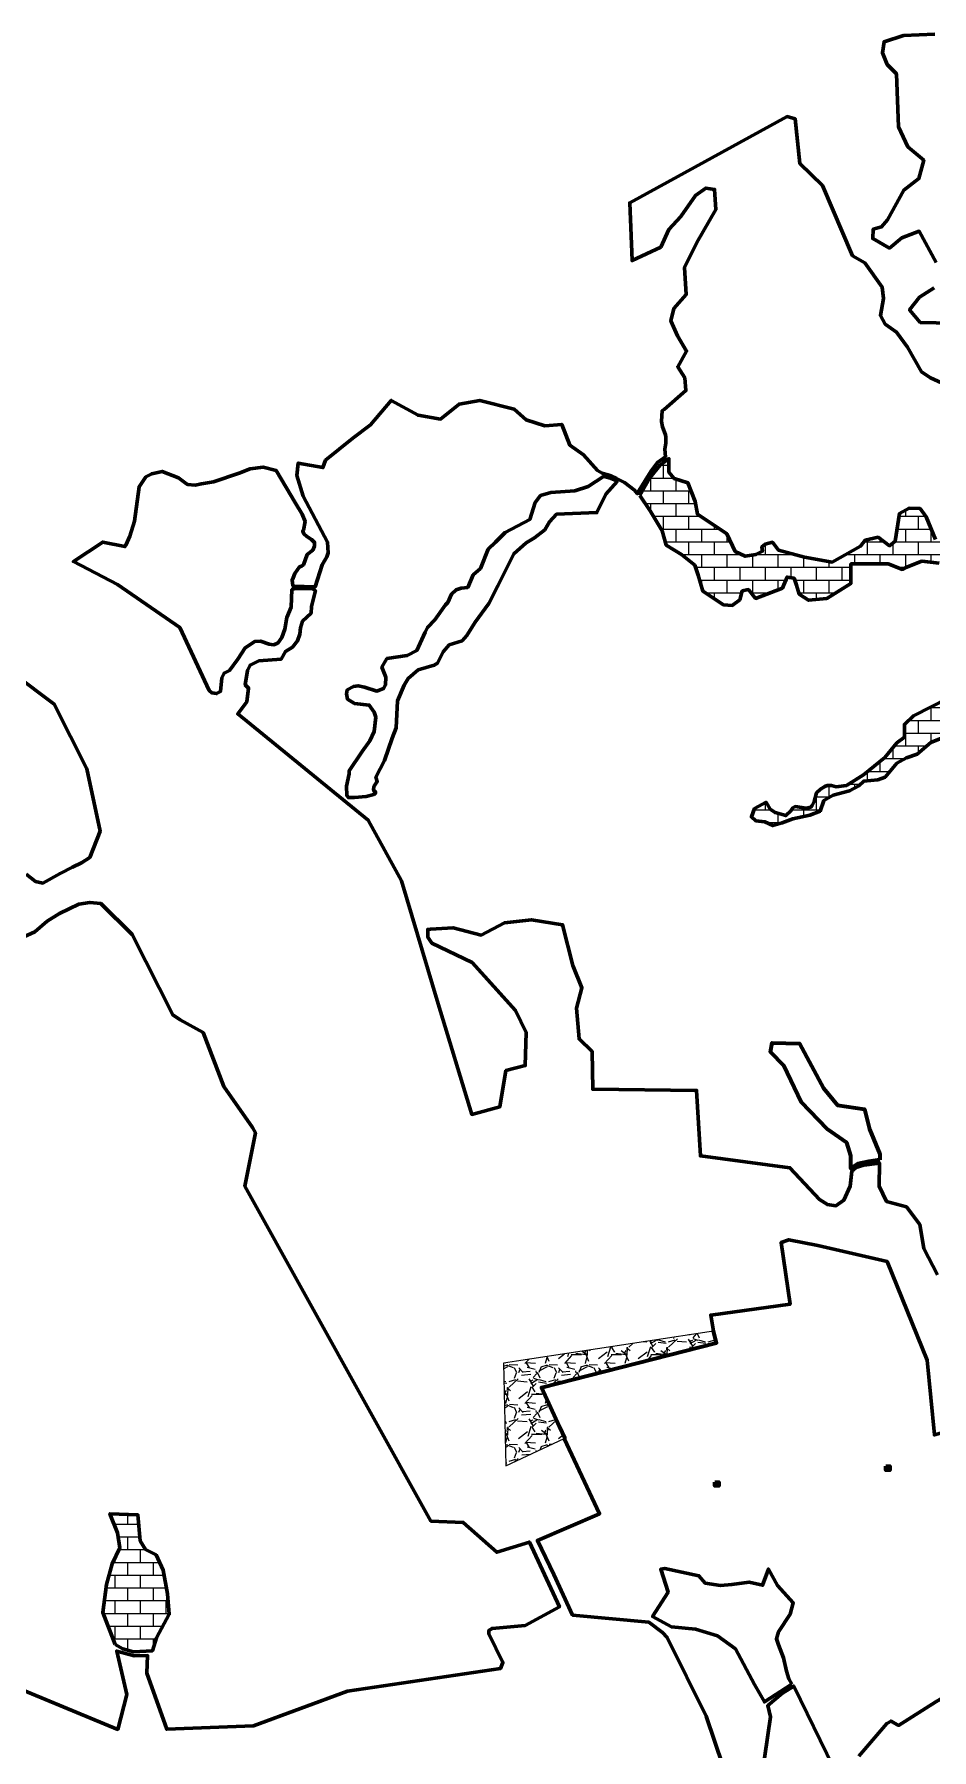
# Model space of a CAD drawing. Header units: inches. Extents: x 110400 to 131000, y 1079400 to 1096600.
# Drawn here: x 128588.6 to 128785.8, y 1090286.2 to 1090663.1 of the extents above; entities that cross this region are included whole.
import ezdxf

# ---------------------------------------------------------------- set-up
doc = ezdxf.new("R2010")
doc.units = ezdxf.units.IN
doc.header["$MEASUREMENT"] = 0
for name, color, linetype in [('110100', 7, 'Continuous'), ('enclave', 7, 'Continuous'), ('TEXT', 7, 'Continuous')]:
    doc.layers.add(name, color=color, linetype=linetype)
pattern_1 = [(0, (118409.543, 995080.9155), (0, 2.80284984), []), (90, (118409.543, 995080.9155), (-2.80284984, 2.80284984), [2.80284984, -2.80284984])]

# ---------------------------------------------------------------- blocks, each defined once
blk = doc.blocks.new('dawwfaa')
at = {"layer": '110100', "lineweight": 13}
h = blk.add_hatch(dxfattribs=at)
h.set_pattern_fill('GRAVEL', color=5, scale=8.758906, style=0)
h.set_pattern_definition([(228.0128, (118415.8494, 995089.6744), (-70.0712305987, -78.8301635944), [1.17838815, -116.6606366]), (184.9697, (118415.0611, 995088.79853), (105.1068783347, 8.7588296193), [2.02215106, -200.19289314]), (132.5104, (118413.04655, 995088.62335), (87.5889763067, -96.3480393378), [1.42584475, -141.1588055]), (267.2737, (118409.63057, 995086.43362), (8.75887088, 175.1781177912), [1.8414548, -182.3039931]), (292.8337, (118409.543, 995084.59425), (-43.7946155627, 105.1068376956), [1.8056922, -178.7637747]), (357.2737, (118410.2437, 995082.93006), (-175.1781177912, 8.75887088), [1.8414548, -182.3039931]), (37.6942, (118412.08307, 995082.84247), (-113.8658392245, -87.5889735635), [2.4352298, -241.08755846]), (72.2553, (118414.01003, 995084.3315), (61.3124345922, 192.6958937181), [2.29910766, -227.6117367]), (121.4296, (118414.71074, 995086.5212), (-70.0713182054, 113.86573141), [1.8476912, -182.9216273]), (175.2364, (118413.74726, 995088.0978), (96.347971653, -8.758831596), [2.1094248, -103.361771]), (222.3974, (118411.64512, 995088.273), (-105.1069335119, -96.3478940113), [2.7279437, -270.0666259]), (138.8141, (118418.3019, 995086.346), (-61.3123661334, 52.55341103), [0.93108044, -92.1773578]), (171.4692, (118417.60118, 995086.95916), (113.8657598618, -17.517880804), [1.7713748, -175.366528]), (225, (118415.8494, 995087.222), (-1e-15, -8.75890847), [1.2386932, -11.1482652]), (203.1986, (118415.2363, 995088.273), (43.794526443, 17.517823129), [0.66706074, -66.03877725]), (291.8014, (118414.6231, 995088.0102), (-8.758904976, 26.276719672), [0.9433604, -46.2247923]), (30.9638, (118414.9735, 995087.1343), (26.276699959, 17.517833274), [1.5321866, -49.5405724]), (161.5651, (118416.2873, 995087.9226), (17.51781533, -8.758891774), [1.10792275, -26.59017224]), (16.3895, (118409.543, 995088.0102), (87.5890768595, 26.276653427), [1.5520781, -153.6561261]), (70.3462, (118411.032, 995088.44817), (-35.0355814137, -96.3479820697), [1.3021077, -128.9083897]), (293.1986, (118416.2873, 995089.6744), (-17.517823129, 43.794526443), [1.3341127, -65.3717253]), (343.6105, (118416.8129, 995088.44817), (-87.5890768595, 26.276653427), [1.5520781, -153.6561261]), (339.444, (118409.543, 995082.5797), (-43.794544958, 17.517776454), [1.4967218, -73.339404]), (294.7751, (118410.9444, 995082.05417), (-43.7944603882, 96.3479933357), [1.2540826, -124.1543622]), (66.8014, (118416.3749, 995080.9155), (17.517823129, 43.794526443), [1.3341127, -65.3717253]), (17.354, (118416.90046, 995082.14176), (-113.86579257, -35.0355748873), [1.4682641, -145.3577549]), (69.444, (118412.0831, 995080.9155), (-17.517776454, -43.794544958), [0.7483609, -74.08776494]), (101.3099, (118415.8494, 995080.9155), (-8.75888502, 35.03562963), [0.4466166, -44.2152103]), (165.9638, (118415.7618, 995081.3535), (26.276722063, -8.758888745), [1.8056922, -34.3081959]), (186.009, (118414.01003, 995081.7914), (87.589055422, 8.7588997823), [1.67338895, -165.6652691]), (303.6901, (118414.9735, 995086.346), (-8.75891745, 17.51780765), [1.2632269, -30.3174545]), (353.1572, (118415.67422, 995085.29496), (148.9013923687, -17.5178815738), [2.2054399, -218.33817515]), (60.9454, (118417.86394, 995085.0322), (-35.03562328, -61.312343691), [0.9017819, -89.276671]), (90, (118418.302, 995085.8205), (-8.7589058, 8.7589058), [0.52553435, -8.2333714]), (120.2564, (118413.83485, 995082.0542), (35.0355782555, -61.3123618333), [1.2168222, -120.46578555]), (48.0128, (118413.2217, 995083.10524), (70.0712305987, 78.8301635944), [2.3567763, -115.4822485]), (0, (118414.798, 995084.857), (8.7589058, 8.7589058), [2.2773155, -6.4815903]), (325.3048, (118417.07564, 995084.857), (-87.5890073188, 61.3124157333), [1.3849056, -137.1055518]), (254.0546, (118418.2143, 995084.0687), (-8.75890479, -35.035624151), [1.2753142, -62.4904832]), (207.646, (118417.86394, 995082.84247), (-166.4191727227, -87.5891251627), [2.07643, -205.566911]), (175.4261, (118416.02457, 995081.879), (-113.8657797751, 8.7588602242), [2.1967248, -217.4755193])])
h.paths.add_polyline_path([(128700, 1090365.74), (128738.51, 1090375.56), (128737.86, 1090378.17), (128694.53, 1090371.53), (128691.69, 1090371.1), (128692.22, 1090348.54), (128705.13, 1090354.62), (128703.96, 1090357.17)])
at = {"layer": 'enclave', "lineweight": 13}
h = blk.add_hatch(dxfattribs=at)
h.set_pattern_fill('AR-B816', color=5, scale=0.350356, style=0)
h.set_pattern_definition(pattern_1)
h.paths.add_polyline_path([(128963, 1090369.87), (128961.19, 1090371.66), (128961.47, 1090373.73), (128959.94, 1090374.7), (128955.78, 1090375.24), (128953.33, 1090374.69), (128948.89, 1090375.24), (128946.53, 1090376.75), (128940.02, 1090376.7), (128940.13, 1090374.83), (128942.93, 1090368.48), (128944.04, 1090367.1), (128946.12, 1090366.97), (128949.46, 1090362.56), (128951.4, 1090359.39), (128954.18, 1090358.01), (128958.34, 1090354.43), (128961.54, 1090355.4), (128963.89, 1090356.37), (128965.7, 1090354.58), (128968.06, 1090353.61), (128970.28, 1090352.38), (128971.25, 1090349.9), (128971.12, 1090346.59), (128973.2, 1090346.18), (128974.73, 1090344.8), (128974.87, 1090342.04), (128975.69, 1090341.13), (128981.09, 1090359.98), (128982.09, 1090372.32), (128975.62, 1090372.5), (128973.82, 1090371.67), (128972.99, 1090369.88), (128971.19, 1090368.64), (128968.69, 1090368.64)])
h.paths.add_polyline_path([(128934.79, 1090386.28), (128941.19, 1090385.5), (128942.47, 1090396.5), (128942.65, 1090403.09), (128942.79, 1090403.24), (128942.68, 1090404.29), (128942.76, 1090407.45), (128942.87, 1090411.56), (128950.22, 1090414.6), (128951.48, 1090415.9), (128952.25, 1090416.88), (128952.01, 1090418.98), (128949.44, 1090417.32), (128940.43, 1090411.87), (128917.67, 1090405.78), (128909.38, 1090408), (128895.6, 1090415.68), (128895.12, 1090409.87), (128900.85, 1090407.79), (128901.71, 1090389.97), (128903.94, 1090379.83), (128904.4, 1090377.71), (128914.24, 1090382.23)])
h.paths.add_polyline_path([(128822.27, 1090536.75), (128823.37, 1090539.87), (128828.19, 1090547.12), (128828.62, 1090549.98), (128828.19, 1090560.05), (128828.16, 1090566.49), (128824.92, 1090569.89), (128817.97, 1090575.81), (128815.17, 1090576.47), (128809.79, 1090576.44), (128801.34, 1090569.34), (128806.99, 1090568.02), (128809.79, 1090565.46), (128813.98, 1090561.34), (128817.14, 1090559.16), (128820.4, 1090559.46), (128823.72, 1090559.49), (128825.15, 1090555.44), (128823.52, 1090550.52), (128821.43, 1090549.63), (128815.97, 1090548.73), (128812.95, 1090550.62), (128811.01, 1090553.46), (128810.74, 1090555.22), (128806.19, 1090559.4), (128802.33, 1090561.19), (128797.82, 1090559.03), (128797.03, 1090557.73), (128796.96, 1090555.97), (128792.04, 1090555.64), (128789.64, 1090554.71), (128788.34, 1090552.12), (128786.64, 1090552.08), (128784.56, 1090557.1), (128783.23, 1090558.9), (128780.86, 1090559), (128778.73, 1090557.83), (128777.77, 1090551.75), (128776.54, 1090550.7), (128774.01, 1090552.6), (128771.18, 1090551.97), (128770.14, 1090550.59), (128763.9, 1090547.14), (128757.81, 1090548.21), (128752.11, 1090549.77), (128750.78, 1090551.47), (128749.18, 1090551.04), (128748.48, 1090550.51), (128748.57, 1090549.51), (128747.12, 1090548.79), (128744.82, 1090548.42), (128742.62, 1090549.42), (128740.77, 1090553.33), (128734.29, 1090557.69), (128733.83, 1090560.44), (128732.2, 1090564.57), (128729.2, 1090565.49), (128728.04, 1090566.87), (128728.04, 1090569.86), (128726.09, 1090568.39), (128723.87, 1090565.63), (128721.65, 1090561.77), (128723.88, 1090558.42), (128726.52, 1090554.01), (128727.4, 1090550.87), (128730.82, 1090548.77), (128733.7, 1090546.42), (128734.43, 1090544.23), (128735.47, 1090540.74), (128739.99, 1090537.75), (128741.93, 1090537.62), (128743.6, 1090538.86), (128744.15, 1090540.79), (128745.5, 1090541.09), (128747.07, 1090539.14), (128752.99, 1090541.41), (128753.32, 1090542.1), (128754, 1090543.83), (128755.53, 1090543.56), (128756.08, 1090542.04), (128756.64, 1090540.11), (128758.72, 1090538.73), (128762.74, 1090539.15), (128768.01, 1090542.46), (128768.01, 1090546.74), (128776.2, 1090546.74), (128779.39, 1090545.51), (128780.09, 1090545.93), (128783.63, 1090547.32), (128787.44, 1090546.89), (128790.21, 1090545.65), (128793.13, 1090545.1), (128796.81, 1090543.41), (128798.67, 1090542.79), (128799.67, 1090542.61), (128800.83, 1090542.77), (128802.09, 1090543.33), (128803.73, 1090543.87), (128805.9, 1090543.34), (128808.14, 1090540.54), (128808.95, 1090538.94), (128809.22, 1090536.71), (128808.49, 1090533.54), (128807.21, 1090530.69), (128807.79, 1090528.92), (128808.49, 1090527.4), (128807.58, 1090526.28), (128804.07, 1090527.12), (128800.35, 1090525.72), (128794.8, 1090520.67), (128791.92, 1090517.23), (128789.39, 1090517.23), (128781.8, 1090513.37), (128779.77, 1090511.48), (128779.84, 1090508.67), (128778.15, 1090507.41), (128775.46, 1090504.21), (128770.83, 1090500.35), (128767.04, 1090498.04), (128764.82, 1090497.78), (128763.74, 1090498.04), (128762.81, 1090498.04), (128762.26, 1090497.79), (128761.36, 1090497.22), (128760.5, 1090496.4), (128759.96, 1090494.5), (128759.52, 1090493.63), (128759.19, 1090493.31), (128758.22, 1090493.09), (128757.26, 1090493.24), (128755.74, 1090493.4), (128755.28, 1090493.14), (128754.79, 1090492.51), (128753.69, 1090491.45), (128751.37, 1090492.08), (128750.3, 1090492.83), (128749.39, 1090494.38), (128746.86, 1090492.97), (128746.16, 1090491.15), (128747.14, 1090490.31), (128749.11, 1090490.03), (128750.86, 1090489.25), (128752.9, 1090489.82), (128755.29, 1090490.73), (128759.01, 1090491.5), (128761.26, 1090492.41), (128762.1, 1090494.73), (128764.14, 1090495.92), (128767.72, 1090496.9), (128769.76, 1090497.95), (128770.88, 1090499), (128773.97, 1090499.29), (128775.52, 1090499.85), (128778.12, 1090502.93), (128780.22, 1090504.13), (128782.61, 1090504.9), (128785.56, 1090507.49), (128788.27, 1090508.6), (128791.71, 1090509.79), (128795.22, 1090511.96), (128797.04, 1090515.4), (128797.54, 1090518.28), (128798.45, 1090521.36), (128801.54, 1090524.52), (128804.77, 1090525.08), (128807.86, 1090524.38), (128810.53, 1090526.42), (128813.78, 1090527.02), (128816.36, 1090525.85), (128816.76, 1090523.07), (128821.49, 1090524.4), (128822.69, 1090524.23), (128823.46, 1090523.65), (128824.32, 1090521.49), (128824.9, 1090519.14), (128825.13, 1090518), (128823.93, 1090516.31), (128822.21, 1090516.41), (128820.23, 1090516.18), (128819.22, 1090514.66), (128819.32, 1090513.15), (128819.11, 1090511.22), (128819.27, 1090509.33), (128819.68, 1090508.2), (128820.25, 1090507.77), (128821.1, 1090507.64), (128821.92, 1090507.63), (128822.82, 1090508.17), (128823.67, 1090509.02), (128824.42, 1090511.32), (128825.01, 1090512.69), (128825.47, 1090512.99), (128826.04, 1090513.2), (128826.89, 1090513.21), (128827.29, 1090512.63), (128828.17, 1090511.16), (128828.52, 1090508.52), (128827.36, 1090505.76), (128825.05, 1090504.26), (128824.71, 1090501.16), (128825.52, 1090498.98), (128827.72, 1090496.11), (128830.96, 1090494.28), (128832.81, 1090494.51), (128834.66, 1090492.9), (128836.28, 1090491.87), (128838.25, 1090490.26), (128840.67, 1090489.57), (128841.83, 1090488.2), (128842.06, 1090486.82), (128841.95, 1090484.87), (128841.14, 1090483.37), (128840.1, 1090481.76), (128838.02, 1090481.88), (128834.78, 1090483.02), (128833.28, 1090482.79), (128831.66, 1090480.84), (128831.32, 1090478.54), (128832.59, 1090476.82), (128832.13, 1090473.03), (128832.6, 1090469.35), (128834.33, 1090465.91), (128837.57, 1090461.78), (128836.19, 1090455), (128835.27, 1090455), (128832.26, 1090457.29), (128829.83, 1090457.52), (128827.52, 1090456.14), (128825.56, 1090455.1), (128823.48, 1090452.46), (128821.74, 1090450.85), (128818.85, 1090452.46), (128817, 1090451.08), (128815.5, 1090447.63), (128814.58, 1090446.6), (128816.54, 1090444.3), (128818.28, 1090447.29), (128819.32, 1090445.91), (128818.74, 1090444.99), (128818.05, 1090442.69), (128819.55, 1090440.51), (128823.95, 1090438.1), (128824.99, 1090437.3), (128827.42, 1090436.5), (128827.65, 1090435.58), (128827.77, 1090431.45), (128826.5, 1090430.3), (128825, 1090428.23), (128824.08, 1090425.24), (128821.19, 1090423.86), (128819.34, 1090422.13), (128820.61, 1090421.1), (128820.61, 1090419.84), (128818.3, 1090416.16), (128819.81, 1090414.32), (128821.66, 1090411.34), (128824.21, 1090408.93), (128825.71, 1090407.21), (128837.08, 1090422.93), (128835.55, 1090424.08), (128835.25, 1090426), (128840.44, 1090433.97), (128840.98, 1090438.67), (128839.81, 1090439.93), (128839.28, 1090443.65), (128839.78, 1090448.8), (128841.88, 1090451.55), (128844.2, 1090453.31), (128846.13, 1090453.31), (128846.73, 1090454.34), (128846.4, 1090463.23), (128846.4, 1090465.72), (128846.93, 1090467.42), (128848.02, 1090474.18), (128845.66, 1090479.2), (128844.43, 1090482.86), (128845.12, 1090491.35), (128844.56, 1090492.11), (128844.56, 1090495.8), (128845.26, 1090496.7), (128845.46, 1090500.17), (128844.69, 1090504.42), (128842.86, 1090505.58), (128841.43, 1090507.21), (128838.9, 1090510.76), (128837.36, 1090511.46), (128836.17, 1090512.26), (128835, 1090513.59), (128834.77, 1090515.05), (128834.37, 1090515.05), (128832.31, 1090515.28), (128829.68, 1090516.11), (128828.55, 1090518.91), (128828.39, 1090522.83), (128827.56, 1090525.32), (128825.23, 1090528.11), (128822.47, 1090535.18)])
h = blk.add_hatch(dxfattribs=at)
h.set_pattern_fill('AR-B816', color=5, scale=0.350356, style=0)
h.set_pattern_definition(pattern_1)
h.paths.add_polyline_path([(128618.2, 1090315.97), (128617.84, 1090320.43), (128616.87, 1090325.61), (128615.3, 1090328.99), (128611.92, 1090330.77), (128611.32, 1090337.79), (128605.16, 1090338.03), (128606.85, 1090333.81), (128607.34, 1090330.55), (128605.65, 1090327.06), (128604.44, 1090322.48), (128603.59, 1090316.33), (128606.29, 1090309.31), (128608, 1090308.33), (128610.37, 1090307.7), (128614.51, 1090307.95), (128615.42, 1090310.79)])
at = {"layer": '110100', "color": 5, "lineweight": 60}
for points in [[(128787.09, 1090390.54), (128784.08, 1090396.28), (128783.15, 1090401.57), (128780.22, 1090405.48), (128775.87, 1090406.62), (128774.21, 1090410.03), (128774.34, 1090415.03), (128770.84, 1090414.63), (128769.16, 1090414.14), (128768.26, 1090413.32), (128767.85, 1090410.04), (128766.48, 1090406.92), (128764.73, 1090405.7), (128762.87, 1090405.95), (128761.09, 1090407.07), (128754.62, 1090414.07), (128734.94, 1090416.66), (128734.11, 1090431.04), (128711.28, 1090431.31), (128711.17, 1090439.59), (128708.27, 1090442.38), (128707.75, 1090449.11), (128708.89, 1090453.56), (128706.92, 1090458.53), (128704.64, 1090467.43), (128697.81, 1090468.56), (128691.9, 1090467.84), (128686.8, 1090465.19), (128680.6, 1090466.8), (128675.63, 1090466.49), (128675.03, 1090466.43), (128675.01, 1090464.74), (128675.94, 1090463.39), (128684.75, 1090459.15), (128694.28, 1090448.59), (128696.66, 1090443.77), (128696.45, 1090436.52), (128692.2, 1090435.39), (128690.86, 1090427.42), (128684.68, 1090425.76), (128677.33, 1090450.05), (128669.23, 1090477.08), (128661.94, 1090490.43), (128633.27, 1090513.78), (128635.26, 1090516.44), (128635.66, 1090519.43), (128634.91, 1090520.18), (128635.39, 1090523.29), (128635.99, 1090524.49), (128637.9, 1090525.42), (128642.82, 1090525.8), (128643.74, 1090527.49), (128645.33, 1090528.42), (128646.37, 1090529.83), (128646.91, 1090531.31), (128647.03, 1090532.7), (128647.52, 1090534.12), (128649.38, 1090535.92), (128649.49, 1090537.34), (128650.34, 1090540.87), (128649.61, 1090541.25), (128645.85, 1090541.31), (128645.17, 1090541.07), (128644.98, 1090537.19), (128644.08, 1090534.95), (128643.63, 1090532.38), (128642.96, 1090530.59), (128642.04, 1090529.32), (128641.14, 1090528.97), (128640.16, 1090529.13), (128638.3, 1090529.76), (128637.03, 1090529.7), (128634.86, 1090528.29), (128633.27, 1090525.77), (128631.45, 1090523.29), (128630.25, 1090522.74), (128629.8, 1090521.67), (128629.47, 1090518.68), (128628.62, 1090518.22), (128627.56, 1090518.43), (128627.02, 1090518.89), (128620.56, 1090532.73), (128606.82, 1090542.18), (128597.14, 1090547.25), (128603.6, 1090551.51), (128608.45, 1090550.52), (128608.67, 1090550.85), (128609.56, 1090552.79), (128610.6, 1090556.12), (128611.59, 1090563.68), (128613.08, 1090565.85), (128614.35, 1090566.53), (128616.66, 1090567.06), (128620.28, 1090565.61), (128621.7, 1090564.53), (128622.22, 1090564.21), (128623.94, 1090564.06), (128625.29, 1090564.34), (128627.97, 1090564.79), (128633.6, 1090566.7), (128635.97, 1090567.63), (128638.87, 1090568), (128641.74, 1090567.23), (128645.95, 1090560.06), (128647.43, 1090557.65), (128648.07, 1090556.06), (128647.7, 1090554.16), (128647.55, 1090553.94), (128647.8, 1090553.32), (128648.44, 1090552.78), (128649.51, 1090552.09), (128650.17, 1090551.44), (128650.11, 1090550.62), (128649.76, 1090549.74), (128648.5, 1090548.77), (128647.7, 1090546.54), (128647.26, 1090546.23), (128646.82, 1090546.08), (128645.83, 1090544.63), (128645.41, 1090543.69), (128645.19, 1090543.17), (128645.36, 1090541.99), (128645.44, 1090541.82), (128650.26, 1090541.67), (128651.79, 1090546.53), (128652.84, 1090548.25), (128653.15, 1090549.14), (128653.02, 1090551.49), (128647.66, 1090561.58), (128646.26, 1090566.12), (128646.56, 1090568.87), (128651.99, 1090567.88), (128652.56, 1090569.52), (128658.56, 1090574.36), (128662.47, 1090577.26), (128667.02, 1090582.64), (128672.89, 1090579.4), (128677.84, 1090578.56), (128681.9, 1090581.83), (128686.48, 1090582.66), (128694.01, 1090580.71), (128696.66, 1090578.42), (128700.75, 1090577.09), (128704.47, 1090577.36), (128706.25, 1090572.83), (128709.22, 1090570.68), (128712.34, 1090567.27), (128713.39, 1090566.66), (128714.63, 1090566.29), (128715.27, 1090566.05), (128716.5, 1090565.47), (128718.29, 1090564.6), (128720.47, 1090562.93), (128721.06, 1090562.18), (128724.02, 1090567.05), (128725.49, 1090568.98), (128727.25, 1090570.29), (128727.11, 1090571.93), (128727.32, 1090573.25), (128727.36, 1090574.56), (128727.26, 1090575.09), (128726.62, 1090576.82), (128726.38, 1090577.99), (128726.57, 1090580.42), (128726.95, 1090580.62), (128731.75, 1090584.82), (128731.5, 1090587.6), (128729.98, 1090590.04), (128731.92, 1090593.49), (128729.9, 1090596.85), (128728.47, 1090600.13), (128729.14, 1090602.82), (128731.84, 1090605.93), (128731.48, 1090611.83), (128734.15, 1090617.37), (128738.36, 1090624.61), (128738.07, 1090629), (128736.16, 1090629.29), (128733.87, 1090627.66), (128730.62, 1090623.09), (128728.04, 1090620.23), (128726.23, 1090616.32), (128719.93, 1090613.36), (128719.43, 1090626.08), (128754, 1090645), (128755.78, 1090644.49), (128756.78, 1090634.72), (128761.75, 1090629.86), (128768.4, 1090614.42), (128771.1, 1090612.85), (128774.89, 1090607.54), (128775.2, 1090605.04), (128774.51, 1090601.32), (128775.58, 1090599.43), (128778.01, 1090597.68), (128780.44, 1090594.35), (128783.53, 1090588.95), (128785.52, 1090587.62), (128790.35, 1090585.45)], [(128790.25, 1090599.64), (128783.27, 1090599.79), (128780.94, 1090602.55), (128783.11, 1090605.37), (128786.29, 1090607.41)], [(128786.77, 1090612.98), (128783.06, 1090619.8), (128779.2, 1090618.36), (128776.48, 1090616.13), (128772.83, 1090618.19), (128772.92, 1090620.29), (128774.77, 1090620.77), (128776.04, 1090622.33), (128779.65, 1090628.86), (128782.97, 1090631.4), (128784.03, 1090635.4), (128780.57, 1090638.35), (128778.5, 1090642.79), (128778.01, 1090654.42), (128776.03, 1090656.49), (128774.95, 1090659.05), (128775.31, 1090661.46), (128779.59, 1090662.79), (128786.49, 1090663.09)], [(128721.65, 1090561.77), (128723.87, 1090565.63), (128726.09, 1090568.39), (128728.04, 1090569.86), (128728.04, 1090566.87), (128729.2, 1090565.49), (128732.2, 1090564.57), (128733.83, 1090560.44), (128734.29, 1090557.69), (128740.77, 1090553.33), (128742.62, 1090549.42), (128744.82, 1090548.42), (128747.12, 1090548.79), (128748.57, 1090549.51), (128748.48, 1090550.51), (128749.18, 1090551.04), (128750.78, 1090551.47), (128752.11, 1090549.77), (128757.81, 1090548.21), (128763.9, 1090547.14), (128770.14, 1090550.59), (128771.18, 1090551.97), (128774.01, 1090552.6), (128776.54, 1090550.7), (128777.77, 1090551.75), (128778.73, 1090557.83), (128780.86, 1090559), (128783.23, 1090558.9), (128784.56, 1090557.1), (128786.64, 1090552.08)], [(128788.27, 1090508.6), (128785.56, 1090507.49), (128782.61, 1090504.9), (128780.22, 1090504.13), (128778.12, 1090502.93), (128775.52, 1090499.85), (128773.97, 1090499.29), (128770.88, 1090499), (128769.76, 1090497.95), (128767.72, 1090496.9), (128764.14, 1090495.92), (128762.1, 1090494.73), (128761.26, 1090492.41), (128759.01, 1090491.5), (128755.29, 1090490.73), (128752.9, 1090489.82), (128750.86, 1090489.25), (128749.11, 1090490.03), (128747.14, 1090490.31), (128746.16, 1090491.15), (128746.86, 1090492.97), (128749.39, 1090494.38), (128750.3, 1090492.83), (128751.37, 1090492.08), (128753.69, 1090491.45), (128754.79, 1090492.51), (128755.28, 1090493.14), (128755.74, 1090493.4), (128757.26, 1090493.24), (128758.22, 1090493.09), (128759.19, 1090493.31), (128759.52, 1090493.63), (128759.96, 1090494.5), (128760.5, 1090496.4), (128761.36, 1090497.22), (128762.26, 1090497.79), (128762.81, 1090498.04), (128763.74, 1090498.04), (128764.82, 1090497.78), (128767.04, 1090498.04), (128770.83, 1090500.35), (128775.46, 1090504.21), (128778.15, 1090507.41), (128779.84, 1090508.67), (128779.77, 1090511.48), (128781.8, 1090513.37), (128789.39, 1090517.23)], [(128787.44, 1090546.89), (128783.63, 1090547.32), (128780.09, 1090545.93), (128779.39, 1090545.51), (128776.2, 1090546.74), (128768.01, 1090546.74), (128768.01, 1090542.46), (128762.74, 1090539.15), (128758.72, 1090538.73), (128756.64, 1090540.11), (128756.08, 1090542.04), (128755.53, 1090543.56), (128754, 1090543.83), (128753.32, 1090542.1), (128752.99, 1090541.41), (128747.07, 1090539.14), (128745.5, 1090541.09), (128744.15, 1090540.79), (128743.6, 1090538.86), (128741.93, 1090537.62), (128739.99, 1090537.75), (128735.47, 1090540.74), (128734.43, 1090544.23), (128733.7, 1090546.42), (128730.82, 1090548.77), (128727.4, 1090550.87), (128726.52, 1090554.01), (128723.88, 1090558.42), (128721.65, 1090561.77)], [(128551.01, 1090313.77), (128606.89, 1090290.65), (128608.87, 1090298.35), (128606.67, 1090307.86), (128610.53, 1090306.83), (128613.46, 1090306.88), (128613.26, 1090302.98), (128617.65, 1090290.69), (128636.74, 1090291.42), (128657.4, 1090299.02), (128691.02, 1090304.07), (128691.56, 1090305.39), (128688.44, 1090311.67), (128688.47, 1090312.39), (128689.15, 1090312.86), (128696.45, 1090313.5), (128703.98, 1090317.57), (128697.36, 1090331.81), (128690.18, 1090329.56), (128682.84, 1090336.12), (128675.71, 1090336.43), (128634.85, 1090410), (128637.16, 1090421.74), (128636.49, 1090422.93), (128630.18, 1090431.94), (128625.65, 1090443.76), (128620.59, 1090446.57), (128619.02, 1090447.62), (128610.07, 1090465.28), (128603.14, 1090472.12), (128600.77, 1090472.37), (128598.32, 1090471.98), (128594.12, 1090469.95), (128591.39, 1090468.24), (128588.67, 1090465.88), (128583.17, 1090463.38)], [(128586.8, 1090478.59), (128588.79, 1090476.96), (128590.43, 1090476.59), (128594.2, 1090478.74), (128596.94, 1090480.1), (128598.95, 1090481.04), (128600.75, 1090482.25), (128603.02, 1090488.02), (128600.1, 1090501.68), (128592.93, 1090515.9), (128575.15, 1090529.26)], [(128737.86, 1090378.17), (128737.24, 1090381.69), (128754.64, 1090384.07), (128752.68, 1090397.62), (128754.35, 1090398.24), (128760.76, 1090397), (128775.99, 1090393.48), (128784.81, 1090371.79), (128786.37, 1090355.34), (128795.18, 1090357.9), (128802.87, 1090342.11)], [(128799.99, 1090308.18), (128799.41, 1090307.93), (128796.06, 1090304.21), (128794.38, 1090303.77), (128792.92, 1090301.44), (128790.73, 1090299.04), (128786.7, 1090296.71), (128778.52, 1090291.54), (128776.85, 1090292.49), (128775.9, 1090291.98), (128769.77, 1090284.77)], [(128764.23, 1090282.3), (128755.45, 1090300.18), (128753, 1090298.64), (128749.76, 1090295.88), (128750.39, 1090293.45), (128747.16, 1090271.25)], [(128743.72, 1090271.43), (128736.24, 1090293.58), (128727.62, 1090310.88), (128726.64, 1090311.91), (128723.62, 1090314.18), (128706.87, 1090315.76), (128702.71, 1090324.67), (128699.14, 1090332.19), (128712.8, 1090338.03), (128705.03, 1090354.58)], [(128606.29, 1090309.31), (128603.59, 1090316.33), (128604.44, 1090322.48), (128605.65, 1090327.06), (128607.34, 1090330.55), (128606.85, 1090333.81), (128605.16, 1090338.03), (128611.32, 1090337.79), (128611.8, 1090332.12), (128613.01, 1090330.19), (128615.3, 1090328.99), (128616.87, 1090325.61), (128617.84, 1090320.43), (128618.2, 1090315.97), (128615.42, 1090310.79), (128614.51, 1090307.95), (128610.37, 1090307.7), (128608, 1090308.33), (128606.29, 1090309.31)], [(128755.01, 1090300.58), (128749.03, 1090296.7), (128746.83, 1090300.55), (128742.66, 1090308.35), (128738.73, 1090311.2), (128733.89, 1090312.68), (128728.6, 1090313.19), (128724.45, 1090315.46), (128727.86, 1090320.83), (128726.23, 1090325.86), (128727.15, 1090326.03), (128734.62, 1090324.41), (128736.02, 1090322.77), (128739.34, 1090322.27), (128741.83, 1090322.49), (128745.63, 1090323.02), (128748.61, 1090322.33), (128749.89, 1090325.88), (128751.86, 1090322.24), (128755.36, 1090318.45), (128754.64, 1090316), (128752.14, 1090312.09), (128751.67, 1090310.59), (128752.14, 1090309.22), (128753.18, 1090306.4), (128753.85, 1090303.48), (128754.37, 1090301.75), (128755.01, 1090300.58)]]:
    blk.add_lwpolyline(points, dxfattribs=at)
blk.add_lwpolyline([(128657.2, 1090497.89), (128657.21, 1090495.85), (128657.57, 1090495.38), (128658.91, 1090495.38), (128661.46, 1090495.61), (128663.17, 1090496.06), (128663.6, 1090496.51), (128663.13, 1090497.03), (128663.19, 1090497.79), (128663.94, 1090498.92), (128663.62, 1090499.89), (128665.55, 1090503.55), (128667.17, 1090508.42), (128668.11, 1090510.7), (128668.41, 1090516.61), (128669.83, 1090520.07), (128670.69, 1090521.56), (128672.93, 1090523.45), (128676.47, 1090524.48), (128677.2, 1090524.94), (128678.39, 1090527.42), (128679.7, 1090528.94), (128682.56, 1090529.86), (128683.58, 1090531.02), (128685.42, 1090533.95), (128688.43, 1090538.05), (128690.4, 1090541.92), (128693.93, 1090548.96), (128696.64, 1090551.36), (128698.51, 1090552.49), (128700.73, 1090554.24), (128701.8, 1090555.97), (128703.3, 1090557.64), (128712.21, 1090557.99), (128714.15, 1090562.04), (128716.64, 1090564.87), (128716.4, 1090565.04), (128715.34, 1090565.48), (128714.34, 1090565.81), (128713.62, 1090565.9), (128710.31, 1090563.74), (128707.37, 1090562.79), (128702.1, 1090562.4), (128699.78, 1090561.75), (128698.62, 1090560.2), (128697.44, 1090556.46), (128692.02, 1090553.65), (128689.9, 1090551.53), (128688.33, 1090549.95), (128686.62, 1090545.75), (128685.03, 1090544.33), (128683.83, 1090541.56), (128682.35, 1090541.4), (128681.28, 1090541.04), (128680.23, 1090540.11), (128679.44, 1090538.26), (128678.92, 1090537.72), (128676.57, 1090534.46), (128674.94, 1090532.77), (128674.43, 1090531.71), (128672.65, 1090527.71), (128670.47, 1090526.58), (128666.06, 1090525.91), (128664.94, 1090524.02), (128665.78, 1090521.86), (128665.77, 1090520.16), (128665.33, 1090519.35), (128663.8, 1090518.79), (128661.13, 1090519.66), (128659.7, 1090519.96), (128658.74, 1090519.82), (128657.34, 1090519.03), (128657.2, 1090518.21), (128657.39, 1090517.01), (128658.94, 1090516.06), (128662.16, 1090515.7), (128663.27, 1090514.19), (128663.6, 1090513.08), (128663.24, 1090509.89), (128662.31, 1090507.84), (128660.64, 1090505.52), (128657.74, 1090501.23), (128657.76, 1090500.59)], close=True, dxfattribs=at)
at = {"layer": '110100', "color": 5, "lineweight": 70}
for points in [[(128774.37, 1090415.83), (128771.96, 1090415.43), (128769.56, 1090414.93), (128767.99, 1090413.9), (128767.99, 1090416.66), (128767.16, 1090419.55), (128762.81, 1090422.56), (128757.11, 1090428.45), (128753.28, 1090436.42), (128750.38, 1090439.42), (128750.69, 1090441.49), (128756.7, 1090441.39), (128761.98, 1090431.56), (128765.09, 1090427.83), (128770.99, 1090426.95), (128772.11, 1090422.5), (128774.4, 1090417.04)], [(128738.13, 1090344.96), (128739.01, 1090344.96), (128739.01, 1090344.14), (128738.13, 1090344.14)], [(128775.71, 1090348.47), (128776.58, 1090348.47), (128776.58, 1090347.64), (128775.71, 1090347.64)]]:
    blk.add_lwpolyline(points, close=True, dxfattribs=at)
at = {"layer": '110100', "color": 5, "lineweight": 13}
blk.add_lwpolyline([(128737.86, 1090378.17), (128694.53, 1090371.53), (128691.69, 1090371.1), (128692.22, 1090348.54), (128705.03, 1090354.58)], dxfattribs=at)
at = {"layer": '110100', "color": 5, "lineweight": 70}
blk.add_lwpolyline([(128705.03, 1090354.58), (128705.13, 1090354.62), (128703.96, 1090357.17), (128700, 1090365.74), (128738.51, 1090375.56), (128737.86, 1090378.17)], dxfattribs=at)

msp = doc.modelspace()

# ---------------------------------------------------------------- block references
at = {"layer": 'TEXT'}
msp.add_blockref('dawwfaa', (0, 0), dxfattribs=at)

doc.saveas('drawing.dxf')
